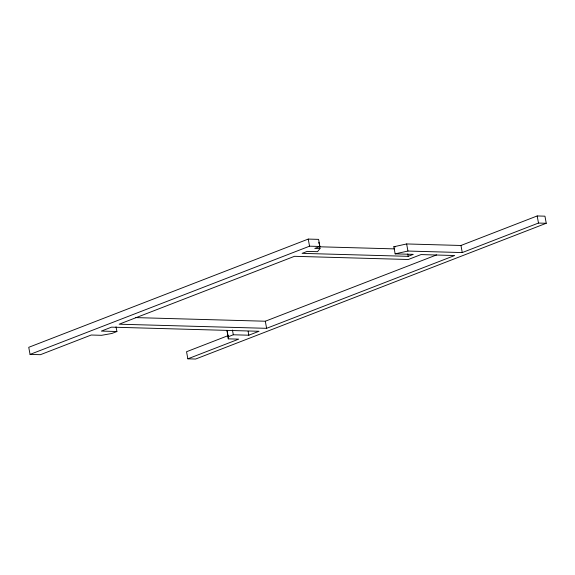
<?xml version="1.0" encoding="UTF-8"?>
<svg xmlns="http://www.w3.org/2000/svg" width="575" height="575" viewBox="0 0 575 575"><rect width="100%" height="100%" fill="white"/><g stroke="black" fill="none" stroke-linecap="round" stroke-linejoin="round"><path stroke-width="0.86" d="M319.405 245.432L319.988 248.587L317.537 251.685L307.194 251.397L302.112 253.359L408.171 256.335L413.253 254.366L395.147 253.855L393.839 246.761L406.64 243.951L460.963 245.475L537.187 215.956L544.949 216.178L546.25 223.272L195.608 359.044L187.853 358.822L186.544 351.728L228.203 335.599M319.988 248.587L314.812 248.443L319.894 246.474L318.593 239.373L308.243 239.085L28.75 347.307L30.051 354.408L40.401 354.696L91.217 335.017L101.567 335.311L111.823 333.486L116.905 331.516L116.035 326.787M30.051 354.408L309.551 246.186L319.894 246.474M135.736 317.601L265.312 321.224L436.626 254.897M187.853 358.822L238.668 339.149L228.318 338.855L228.225 336.749L233.306 334.779L248.831 335.211L258.994 331.279L111.543 327.146L101.38 331.085L116.905 331.516M266.613 328.325L454.638 255.523L421.015 254.581L408.308 259.498L294.486 256.313L119.169 324.199L266.613 328.325L265.312 321.224M395.147 253.855L407.941 251.052L462.264 252.569L538.488 223.057L546.25 223.272M393.839 246.761L395.564 246.804M319.52 246.79L394.393 248.882M537.187 215.956L538.488 223.057M460.963 245.475L462.264 252.569M406.64 243.951L407.941 251.052M407.732 253.963L408.171 256.335M318.83 242.276L319.118 243.857M308.243 239.085L309.551 246.186M248.105 331.272L248.831 335.211M232.444 330.043L233.306 334.779M227.068 330.438L228.225 336.749M228.318 338.855L226.952 330.352"/></g></svg>
